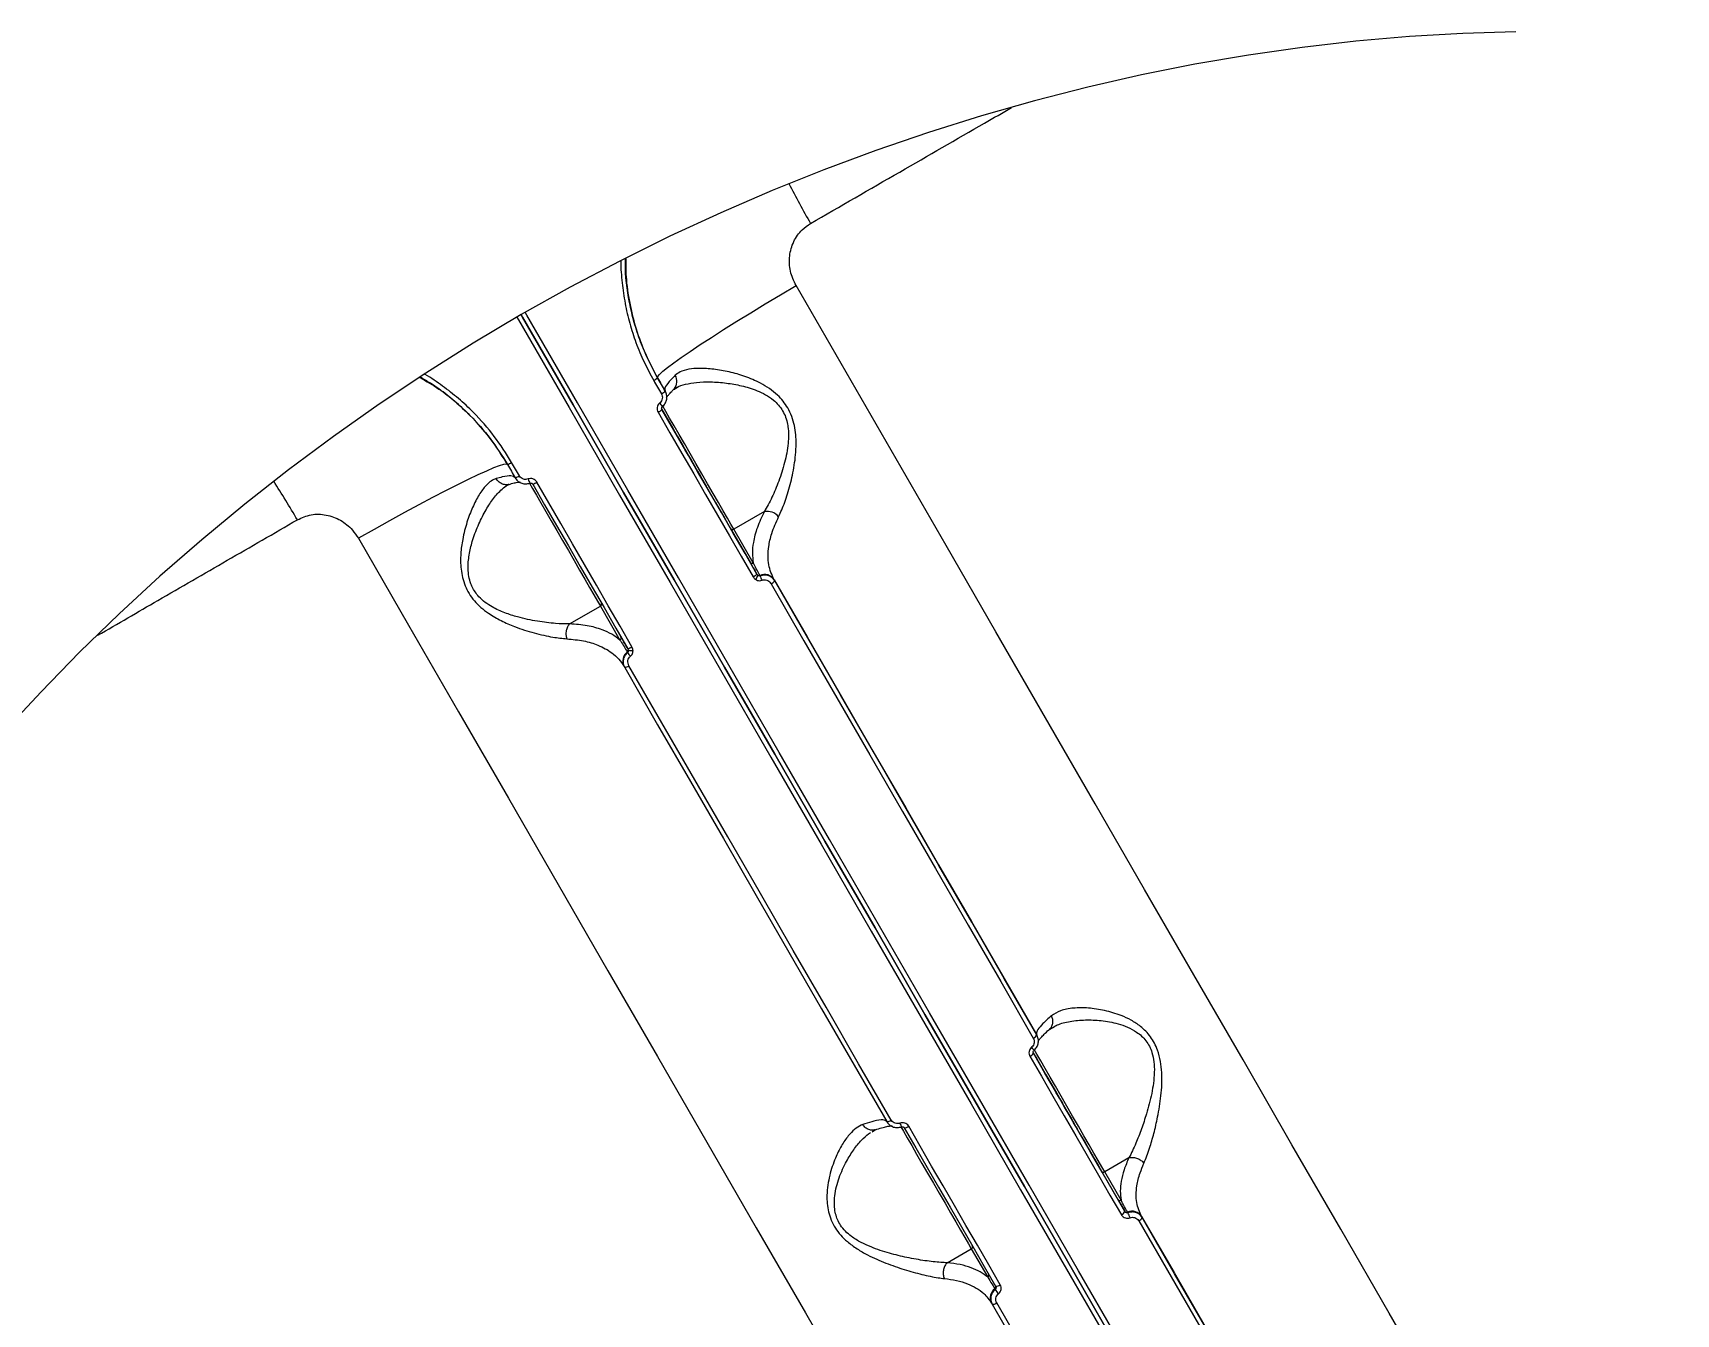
# Model space of a CAD drawing. Header units: millimetres. Extents: x -10881 to 8954, y -8695 to 5624.
# Drawn here: x 2103.6 to 2445, y -2293.9 to -2027.7 of the extents above; entities that cross this region are included whole.
import ezdxf

# ---------------------------------------------------------------- set-up
doc = ezdxf.new("R2010")
doc.units = ezdxf.units.MM
for name, color, linetype in [('DIKOM_ОБЪЕКТ', 7, 'Continuous'), ('DIKOM_РАЗМЕР_ЗОНА', 7, 'Continuous'), ('DIKOM_РАЗМЕР_ОБЪЕКТА', 7, 'Continuous')]:
    doc.layers.add(name, color=color, linetype=linetype)
doc.styles.add('style1', font='arial.ttf', dxfattribs={"width": 0.8})
doc.dimstyles.new('1-50', dxfattribs={"dimtxt": 300, "dimasz": 200, "dimexe": 100, "dimexo": 0, "dimgap": 100, "dimtad": 1, "dimtxsty": 'style1', "dimcen": 200, "dimclrd": 7, "dimclre": 7, "dimclrt": 7, "dimadec": 1, "dimazin": 2, "dimtfac": 1, "dimtmove": 0, "dimatfit": 2, "dimfxl": 0, "dimlwd": 25, "dimlwe": 18, "dimarcsym": 0})

# ---------------------------------------------------------------- blocks, each defined once
blk = doc.blocks.new('*D10')
at = {"layer": 'Defpoints', "color": 0, "transparency": 16777216}
for p in [(-7152.73, 2730.8), (7385.22, 911.28), (7385.22, -7693.77)]:
    blk.add_point(p, dxfattribs=at)
at = {"layer": 'DIKOM_РАЗМЕР_ОБЪЕКТА', "color": 7, "lineweight": 18, "transparency": 16777216}
for p, q in [((-7152.73, 2730.8), (-7152.73, -7793.77)), ((7385.22, 911.28), (7385.22, -7793.77))]:
    blk.add_line(p, q, dxfattribs=at)
at = {"layer": 'DIKOM_РАЗМЕР_ОБЪЕКТА', "color": 7, "lineweight": 25, "transparency": 16777216}
blk.add_line((-6952.73, -7693.77), (7185.22, -7693.77), dxfattribs=at)
at = {"layer": 'DIKOM_РАЗМЕР_ОБЪЕКТА', "color": 7, "transparency": 16777216}
for points in [[(-6952.73, -7660.43), (-6952.73, -7727.1), (-7152.73, -7693.77)], [(7185.22, -7660.43), (7185.22, -7727.1), (7385.22, -7693.77)]]:
    blk.add_solid(points, dxfattribs=at)
at = {"layer": 'DIKOM_РАЗМЕР_ОБЪЕКТА', "color": 7, "transparency": 16777216, "insert": (116.24, -7440.59), "char_height": 300, "attachment_point": 5, "style": 'style1'}
blk.add_mtext('14500', dxfattribs=at)
blk = doc.blocks.new('*D12')
at = {"layer": 'Defpoints', "color": 0, "transparency": 16777216}
for p in [(-9113.32, 3014.05), (8954.2, 2756.48), (8954.2, -8594.51)]:
    blk.add_point(p, dxfattribs=at)
at = {"layer": 'DIKOM_РАЗМЕР_ЗОНА', "color": 7, "lineweight": 18, "transparency": 16777216}
for p, q in [((-9113.32, 3014.05), (-9113.32, -8694.51)), ((8954.2, 2756.48), (8954.2, -8694.51))]:
    blk.add_line(p, q, dxfattribs=at)
at = {"layer": 'DIKOM_РАЗМЕР_ЗОНА', "color": 7, "lineweight": 25, "transparency": 16777216}
blk.add_line((-8913.32, -8594.51), (8754.2, -8594.51), dxfattribs=at)
at = {"layer": 'DIKOM_РАЗМЕР_ЗОНА', "color": 7, "transparency": 16777216}
for points in [[(-8913.32, -8561.18), (-8913.32, -8627.85), (-9113.32, -8594.51)], [(8754.2, -8561.18), (8754.2, -8627.85), (8954.2, -8594.51)]]:
    blk.add_solid(points, dxfattribs=at)
at = {"layer": 'DIKOM_РАЗМЕР_ЗОНА', "color": 7, "transparency": 16777216, "insert": (-79.56, -8341.34), "char_height": 300, "attachment_point": 5, "style": 'style1'}
blk.add_mtext('18000', dxfattribs=at)

msp = doc.modelspace()

# ---------------------------------------------------------------- linework, layer by layer
at = {"layer": 'DIKOM_ОБЪЕКТ', "color": 7, "linetype": 'Continuous', "lineweight": 15}
for p, q in [((2233.357, -2099.416), (2233.357, -2099.416)), ((2234.918, -2102.121), (2234.953, -2102.182)), ((2237.063, -2101.571), (2237.245, -2101.45)), ((2255.543, -2127.198), (2249.203, -2130.859)), ((2248.543, -2130.716), (2252.584, -2137.718)), ((2253.244, -2137.861), (2249.203, -2130.859)), ((2254.688, -2140.529), (2254.639, -2140.446)), ((2257.709, -2141.595), (2257.562, -2141.34)), ((2215.072, -2150.516), (2221.469, -2146.822)), ((2221.469, -2146.822), (2225.531, -2153.86)), ((2227.071, -2156.362), (2227.119, -2156.446)), ((2226.384, -2159.34), (2226.532, -2159.595)), ((2312.126, -2235.846), (2312.161, -2235.907)), ((2314.852, -2234.702), (2315.379, -2234.345)), ((2277.915, -2256.002), (2278.093, -2255.893)), ((2331.283, -2261.412), (2326.255, -2264.315)), ((2325.596, -2264.172), (2328.995, -2270.063)), ((2329.655, -2270.205), (2326.255, -2264.315)), ((2328.995, -2270.063), (2330.415, -2272.522)), ((2330.415, -2272.522), (2330.443, -2272.571)), ((2331.085, -2272.849), (2330.999, -2272.7)), ((2334.063, -2273.841), (2333.921, -2273.595)), ((2293.515, -2283.218), (2298.543, -2280.315)), ((2298.543, -2280.315), (2301.942, -2286.205)), ((2303.43, -2288.617), (2303.516, -2288.766)), ((2303.596, -2288.071), (2303.568, -2288.022)), ((2302.744, -2291.595), (2302.886, -2291.841))]:
    msp.add_line(p, q, dxfattribs=at)
at = {"layer": 'DIKOM_ОБЪЕКТ', "color": 7, "linetype": 'Continuous', "lineweight": 15, "flags": 128}
for points in [[(2411.696, -2027.547), (2400.656, -2027.878), (2389.572, -2028.527), (2378.454, -2029.492), (2367.315, -2030.773), (2356.165, -2032.368), (2345.015, -2034.276), (2333.875, -2036.495), (2322.758, -2039.022), (2311.674, -2041.856), (2300.634, -2044.993), (2289.65, -2048.431), (2278.731, -2052.165), (2267.889, -2056.192), (2257.134, -2060.509), (2246.477, -2065.11), (2235.929, -2069.992), (2225.501, -2075.15), (2215.201, -2080.577), (2205.042, -2086.27), (2195.032, -2092.222), (2185.182, -2098.428), (2175.501, -2104.88), (2166, -2111.574), (2156.686, -2118.502), (2147.571, -2125.658), (2138.662, -2133.034), (2129.968, -2140.623), (2121.499, -2148.417), (2113.262, -2156.409), (2105.266, -2164.592), (2097.519, -2172.956)], [(2233.357, -2099.416), (2233.407, -2099.139), (2233.774, -2098.682), (2234.452, -2098.049), (2235.436, -2097.246), (2236.717, -2096.281), (2238.284, -2095.162), (2240.121, -2093.899), (2242.212, -2092.504), (2244.539, -2090.99), (2247.079, -2089.371), (2249.811, -2087.66), (2252.708, -2085.875), (2255.744, -2084.03), (2258.893, -2082.144), (2262.124, -2080.232)], [(2395.383, -2311.036), (2385.359, -2293.676), (2375.286, -2276.229), (2365.166, -2258.701), (2355.002, -2241.099), (2344.799, -2223.427), (2334.559, -2205.691), (2324.286, -2187.897), (2313.982, -2170.051), (2303.651, -2152.158), (2293.296, -2134.224), (2282.922, -2116.254), (2272.53, -2098.255), (2262.124, -2080.232)], [(2331.048, -2302.613), (2320.812, -2284.884), (2310.535, -2267.084), (2300.219, -2249.218), (2289.869, -2231.292), (2279.487, -2213.31), (2269.076, -2195.278), (2258.64, -2177.203), (2248.181, -2159.088), (2237.703, -2140.94), (2227.209, -2122.764), (2216.702, -2104.566), (2206.186, -2086.351), (2205.865, -2085.796)], [(2204.129, -2086.798), (2204.45, -2087.353), (2214.966, -2105.568), (2225.473, -2123.766), (2235.967, -2141.942), (2246.445, -2160.09), (2256.904, -2178.205), (2267.34, -2196.281), (2277.751, -2214.312), (2288.133, -2232.294), (2298.483, -2250.221), (2308.798, -2268.087), (2319.076, -2285.887), (2329.312, -2303.615)], [(2330.059, -2302.905), (2319.831, -2285.191), (2309.563, -2267.405), (2299.256, -2249.554), (2288.914, -2231.642), (2278.541, -2213.675), (2268.138, -2195.659), (2257.711, -2177.598), (2247.261, -2159.498), (2236.791, -2141.365), (2226.306, -2123.204), (2215.808, -2105.021), (2205.3, -2086.821), (2204.997, -2086.296)], [(2204.997, -2086.296), (2205.3, -2086.821), (2215.808, -2105.021), (2226.306, -2123.204), (2236.791, -2141.365), (2247.261, -2159.498), (2257.711, -2177.598), (2268.138, -2195.659), (2278.541, -2213.675), (2288.914, -2231.642), (2299.256, -2249.554), (2309.563, -2267.405), (2319.831, -2285.191), (2330.059, -2302.905)], [(2233.357, -2099.416), (2233.552, -2099.754), (2233.747, -2100.093), (2233.942, -2100.431), (2234.137, -2100.769), (2234.333, -2101.107), (2234.528, -2101.445), (2234.723, -2101.783), (2234.918, -2102.121)], [(2234.953, -2102.182), (2234.754, -2101.836), (2234.554, -2101.49), (2234.355, -2101.145), (2234.155, -2100.799), (2233.955, -2100.453), (2233.756, -2100.108), (2233.556, -2099.762), (2233.357, -2099.416)], [(2232.554, -2099.945), (2232.753, -2100.291), (2232.953, -2100.637), (2233.153, -2100.983), (2233.353, -2101.329), (2233.552, -2101.675), (2233.752, -2102.021), (2233.952, -2102.367), (2234.152, -2102.712)], [(2233.466, -2106.536), (2235.937, -2110.816), (2238.407, -2115.095), (2240.877, -2119.373), (2243.346, -2123.649), (2245.814, -2127.925), (2248.282, -2132.198), (2250.748, -2136.47), (2253.214, -2140.741)], [(2234.256, -2105.971), (2234.843, -2106.987), (2235.613, -2108.32), (2236.507, -2109.868), (2237.505, -2111.597), (2238.586, -2113.469), (2239.726, -2115.444), (2240.901, -2117.478), (2242.084, -2119.527), (2243.249, -2121.545), (2244.371, -2123.49), (2245.427, -2125.317), (2246.391, -2126.988), (2247.244, -2128.465), (2247.966, -2129.717), (2248.543, -2130.716)], [(2254.003, -2140.177), (2251.54, -2135.91), (2249.075, -2131.641), (2246.61, -2127.371), (2244.143, -2123.099), (2241.676, -2118.826), (2239.209, -2114.552), (2236.74, -2110.277), (2234.271, -2106)], [(2249.203, -2130.859), (2248.608, -2129.829), (2247.863, -2128.538), (2246.984, -2127.014), (2245.989, -2125.291), (2244.901, -2123.407), (2243.743, -2121.401), (2242.541, -2119.32), (2241.322, -2117.207), (2240.111, -2115.109), (2238.935, -2113.073), (2237.82, -2111.142), (2236.79, -2109.359), (2235.868, -2107.762), (2235.075, -2106.388), (2234.426, -2105.265), (2234.378, -2105.181)], [(2243.456, -2121.905), (2243.537, -2122.047), (2243.436, -2121.872), (2243.161, -2121.396), (2242.735, -2120.657), (2242.191, -2119.715), (2241.574, -2118.646), (2240.933, -2117.537), (2240.322, -2116.478), (2239.788, -2115.554), (2239.376, -2114.84), (2239.119, -2114.395), (2239.038, -2114.253), (2239.138, -2114.428), (2239.413, -2114.903), (2239.84, -2115.642), (2240.384, -2116.584), (2241.001, -2117.653), (2241.641, -2118.762), (2242.253, -2119.822), (2242.786, -2120.746), (2243.198, -2121.46), (2243.456, -2121.905)], [(2202.18, -2117.416), (2201.915, -2117.321), (2201.336, -2117.41), (2200.449, -2117.68), (2199.263, -2118.131), (2197.786, -2118.758), (2196.034, -2119.554), (2194.023, -2120.514), (2191.769, -2121.628), (2189.295, -2122.885), (2186.623, -2124.275), (2183.776, -2125.785), (2180.781, -2127.401), (2177.666, -2129.109), (2174.458, -2130.892), (2171.187, -2132.735)], [(2202.18, -2117.416), (2202.379, -2117.762), (2202.579, -2118.108), (2202.778, -2118.453), (2202.978, -2118.799), (2203.178, -2119.145), (2203.377, -2119.491), (2203.577, -2119.836), (2203.776, -2120.182)], [(2204.637, -2119.753), (2204.437, -2119.407), (2204.237, -2119.061), (2204.037, -2118.715), (2203.838, -2118.369), (2203.638, -2118.023), (2203.438, -2117.677), (2203.238, -2117.331), (2203.039, -2116.985)], [(2206.741, -2121.313), (2207.376, -2122.412), (2208.168, -2123.785), (2209.088, -2125.377), (2210.114, -2127.154), (2211.224, -2129.077), (2212.395, -2131.105), (2213.601, -2133.194), (2214.816, -2135.297), (2216.013, -2137.371), (2217.167, -2139.369), (2218.252, -2141.249), (2219.245, -2142.969), (2220.124, -2144.493), (2220.871, -2145.786), (2221.469, -2146.822)], [(2207.424, -2121.5), (2209.893, -2125.777), (2212.362, -2130.052), (2214.83, -2134.327), (2217.297, -2138.599), (2219.763, -2142.871), (2222.228, -2147.141), (2224.693, -2151.41), (2227.156, -2155.677)], [(2228.039, -2155.275), (2225.574, -2151.005), (2223.107, -2146.733), (2220.64, -2142.459), (2218.171, -2138.184), (2215.702, -2133.908), (2213.233, -2129.63), (2210.762, -2125.351), (2208.291, -2121.071)], [(2171.187, -2132.735), (2181.593, -2150.758), (2191.985, -2168.757), (2202.36, -2186.726), (2212.714, -2204.66), (2223.045, -2222.554), (2233.349, -2240.4), (2243.622, -2258.194), (2253.862, -2275.929), (2264.066, -2293.601), (2274.229, -2311.204)], [(2256.926, -2142.158), (2263.774, -2154.019), (2270.613, -2165.865), (2277.444, -2177.695), (2284.263, -2189.507), (2291.072, -2201.3), (2297.869, -2213.072), (2304.653, -2224.822), (2311.423, -2236.548)], [(2257.562, -2141.34), (2264.418, -2153.215), (2271.266, -2165.076), (2278.104, -2176.921), (2284.933, -2188.747), (2291.75, -2200.555), (2298.555, -2212.341), (2305.348, -2224.106), (2312.126, -2235.846)], [(2312.161, -2235.907), (2305.396, -2224.19), (2298.618, -2212.45), (2291.827, -2200.688), (2285.024, -2188.905), (2278.209, -2177.102), (2271.385, -2165.282), (2264.551, -2153.446), (2257.709, -2141.595)], [(2226.532, -2159.595), (2233.374, -2171.446), (2240.208, -2183.282), (2247.032, -2195.102), (2253.847, -2206.905), (2260.65, -2218.688), (2267.441, -2230.45), (2274.219, -2242.19), (2280.984, -2253.907)], [(2281.908, -2253.589), (2275.138, -2241.863), (2268.354, -2230.113), (2261.557, -2218.341), (2254.748, -2206.548), (2247.928, -2194.735), (2241.098, -2182.906), (2234.259, -2171.059), (2227.411, -2159.199)], [(2311.43, -2239.637), (2312.131, -2240.85), (2312.984, -2242.327), (2313.966, -2244.029), (2315.055, -2245.914), (2316.224, -2247.939), (2317.444, -2250.052), (2318.687, -2252.205), (2319.922, -2254.343), (2321.119, -2256.416), (2322.249, -2258.374), (2323.285, -2260.17), (2324.203, -2261.759), (2324.979, -2263.104), (2325.596, -2264.172)], [(2330.443, -2272.571), (2328.077, -2268.473), (2325.709, -2264.372), (2323.339, -2260.267), (2320.967, -2256.158), (2318.593, -2252.046), (2316.217, -2247.931), (2313.839, -2243.812), (2311.459, -2239.69)], [(2326.255, -2264.315), (2325.657, -2263.279), (2324.911, -2261.985), (2324.031, -2260.462), (2323.038, -2258.741), (2321.953, -2256.862), (2320.799, -2254.863), (2319.602, -2252.79), (2318.388, -2250.686), (2317.182, -2248.597), (2316.011, -2246.569), (2314.9, -2244.646), (2313.874, -2242.869), (2312.955, -2241.277), (2312.162, -2239.904), (2311.595, -2238.922)], [(2310.717, -2240.337), (2313.099, -2244.462), (2315.479, -2248.584), (2317.857, -2252.703), (2320.233, -2256.818), (2322.607, -2260.93), (2324.979, -2265.039), (2327.349, -2269.143), (2329.717, -2273.245)], [(2320.529, -2255.398), (2320.611, -2255.539), (2320.51, -2255.365), (2320.235, -2254.889), (2319.808, -2254.15), (2319.264, -2253.208), (2318.647, -2252.139), (2318.007, -2251.03), (2317.395, -2249.97), (2316.862, -2249.046), (2316.45, -2248.332), (2316.193, -2247.887), (2316.111, -2247.746), (2316.212, -2247.92), (2316.487, -2248.396), (2316.914, -2249.135), (2317.458, -2250.077), (2318.075, -2251.146), (2318.715, -2252.255), (2319.327, -2253.314), (2319.86, -2254.238), (2320.272, -2254.952), (2320.529, -2255.398)], [(2283.927, -2254.999), (2284.449, -2255.904), (2285.242, -2257.277), (2286.161, -2258.869), (2287.187, -2260.646), (2288.298, -2262.569), (2289.469, -2264.597), (2290.675, -2266.686), (2291.889, -2268.79), (2293.087, -2270.863), (2294.24, -2272.862), (2295.325, -2274.741), (2296.318, -2276.462), (2297.198, -2277.985), (2297.945, -2279.279), (2298.543, -2280.315)], [(2284.612, -2255.19), (2286.992, -2259.312), (2289.37, -2263.431), (2291.746, -2267.546), (2294.12, -2271.658), (2296.492, -2275.767), (2298.862, -2279.872), (2301.23, -2283.973), (2303.596, -2288.071)], [(2304.543, -2287.779), (2302.175, -2283.678), (2299.805, -2279.573), (2297.432, -2275.465), (2295.058, -2271.353), (2292.682, -2267.237), (2290.304, -2263.119), (2287.924, -2258.997), (2285.542, -2254.871)], [(2333.921, -2273.595), (2340.662, -2285.27), (2347.385, -2296.914), (2354.088, -2308.523), (2360.771, -2320.098), (2367.432, -2331.635), (2374.072, -2343.135), (2380.688, -2354.595), (2387.281, -2366.013)], [(2387.317, -2366.075), (2380.737, -2354.679), (2374.133, -2343.242), (2367.507, -2331.765), (2360.859, -2320.25), (2354.189, -2308.699), (2347.5, -2297.113), (2340.791, -2285.493), (2334.063, -2273.841)], [(2333.343, -2274.514), (2340.077, -2286.175), (2346.791, -2297.805), (2353.486, -2309.401), (2360.161, -2320.961), (2366.815, -2332.486), (2373.447, -2343.972), (2380.056, -2355.418), (2386.641, -2366.824)], [(2302.886, -2291.841), (2309.614, -2303.493), (2316.323, -2315.113), (2323.012, -2326.699), (2329.682, -2338.25), (2336.33, -2349.765), (2342.957, -2361.242), (2349.56, -2372.679), (2356.14, -2384.075)], [(2357.126, -2383.864), (2350.541, -2372.459), (2343.932, -2361.012), (2337.3, -2349.526), (2330.646, -2338.002), (2323.971, -2326.441), (2317.276, -2314.845), (2310.561, -2303.216), (2303.828, -2291.554)]]:
    msp.add_lwpolyline(points, dxfattribs=at)
at = {"layer": 'DIKOM_ОБЪЕКТ', "color": 7, "linetype": 'Continuous', "lineweight": 15}
for centre, radius, start, end in [((2470.675, -1950.645), 236.359, 207.30323, 209.58373), ((2230.632, -2096.151), 4.253, 296.86448, 309.8413), ((2235.038, -2100.145), 2.35, 318.42993, 32.85151), ((2232.323, -2099.08), 4.067, 296.7219, 310.29803), ((2231.702, -2103.012), 3.941, 296.58342, 310.68417), ((2227.922, -2109.846), 7.869, 34.75974, 41.57015), ((2200.715, -2113.426), 4.25, 290.15563, 303.13759), ((2202.406, -2116.355), 4.064, 289.69873, 303.28027), ((1954.851, -2248.456), 236.167, 30.41668, 32.69576), ((2213.917, -2117.929), 7.856, 198.42968, 205.25133), ((2206.122, -2117.783), 3.939, 289.31249, 303.41882), ((2256.144, -2130.202), 3.064, 39.51124, 101.31051), ((2248.944, -2130.456), 0.478, 212.93423, 302.65845), ((2252.986, -2137.458), 0.478, 212.93423, 302.65845), ((2252.112, -2138.365), 2.619, 294.88528, 316.22984), ((2250.602, -2139.055), 3.863, 324.45327, 339.25191), ((2254.451, -2139.982), 0.5, 241.80814, 292.15392), ((2255.58, -2142.594), 2.345, 32.33326, 113.63277), ((2245.004, -2145.094), 10.706, 19.89396, 25.23584), ((2255.865, -2139.858), 2.533, 294.77004, 316.71335), ((2221.249, -2146.397), 0.478, 297.3406, 27.07112), ((2225.311, -2153.436), 0.478, 297.34067, 27.07001), ((2228.462, -2158.25), 2.345, 126.36685, 207.67114), ((2226.764, -2155.967), 0.5, 307.84576, 358.19333), ((2235.892, -2150.36), 10.677, 214.75214, 220.10858), ((2226.534, -2153.134), 2.618, 283.76526, 305.118), ((2227.885, -2152.174), 3.859, 260.73726, 275.54867), ((2225.95, -2157.131), 2.532, 283.28159, 305.23334), ((2310.913, -2235.216), 1.427, 290.97139, 331.0282), ((2310.21, -2239.007), 1.423, 290.85542, 331.29125), ((2287.471, -2258.277), 30.827, 38.54375, 40.04674), ((2281.01, -2252.481), 1.426, 268.96322, 309.03402), ((2312.13, -2243.922), 30.217, 199.94695, 201.48028), ((2284.644, -2253.768), 1.423, 268.70015, 309.15001), ((2325.997, -2263.912), 0.478, 212.93524, 302.6565), ((2329.397, -2269.803), 0.478, 212.93428, 302.6585), ((2329.285, -2272.051), 1.269, 289.89259, 335.81958), ((2330.811, -2272.271), 0.469, 212.3333, 293.63282), ((2331.939, -2274.849), 2.345, 32.3333, 113.63282), ((2323.572, -2276.712), 8.447, 19.58694, 27.21076), ((2332.918, -2273.338), 1.25, 289.87299, 336.26278), ((2298.323, -2279.89), 0.478, 297.3406, 27.07112), ((2301.723, -2285.78), 0.478, 297.34067, 27.07001), ((2304.821, -2290.506), 2.345, 126.36685, 207.67114), ((2303.152, -2288.239), 0.469, 306.36685, 27.67114), ((2310.605, -2284.202), 8.431, 212.77759, 220.41655), ((2303.725, -2286.809), 1.269, 264.17099, 310.11321), ((2303.023, -2290.598), 1.25, 263.72768, 310.13286)]:
    msp.add_arc(centre, radius, start, end, dxfattribs=at)
for points, knots in [([(2265.13, -2067.334), (2271.317, -2063.766), (2283.463, -2056.764), (2297.385, -2048.741), (2305.031, -2044.337), (2306.901, -2043.26)], [0, 0, 0, 0, 0.43962061, 0.86289142, 1, 1, 1, 1]), ([(2262.124, -2080.232), (2261.672, -2079.256), (2260.773, -2077.315), (2260.647, -2074.078), (2261.493, -2071.059), (2263.101, -2068.717), (2264.533, -2067.741), (2265.13, -2067.334)], [0, 0, 0, 0, 0.2180193, 0.4332374, 0.6437892, 0.8514366, 1, 1, 1, 1]), ([(2225.735, -2075.167), (2225.734, -2075.215), (2225.695, -2076.713), (2225.956, -2079.661), (2226.544, -2083.928), (2227.521, -2088.087), (2228.832, -2092.146), (2230.476, -2096.13), (2231.861, -2098.673), (2232.554, -2099.945)], [0, 0, 0, 0, 0.0055534, 0.172942, 0.3403311, 0.5028853, 0.6654398, 0.8327197, 1, 1, 1, 1]), ([(2233.357, -2099.416), (2232.088, -2096.966), (2230.169, -2093.259), (2228.455, -2087.92), (2227.192, -2082.475), (2226.605, -2078.01), (2226.68, -2074.974), (2226.687, -2074.693)], [0, 0, 0, 0, 0.3193233, 0.4831469, 0.6481747, 0.9674975, 1, 1, 1, 1]), ([(2226.731, -2074.671), (2226.737, -2075.906), (2226.752, -2078.992), (2227.469, -2083.891), (2228.82, -2089.283), (2230.738, -2094.514), (2232.485, -2097.784), (2233.357, -2099.416)], [0, 0, 0, 0, 0.14287547, 0.35703963, 0.57113729, 0.78590213, 1, 1, 1, 1]), ([(2183.937, -2099.341), (2185.297, -2100.099), (2187.891, -2101.544), (2191.308, -2104.299), (2194.947, -2107.652), (2198.741, -2111.946), (2201.027, -2115.583), (2202.18, -2117.416)], [0, 0, 0, 0, 0.1791848, 0.3418629, 0.5045416, 0.750194, 1, 1, 1, 1]), ([(2202.18, -2117.416), (2201.217, -2115.865), (2199.28, -2112.745), (2195.167, -2107.797), (2190.731, -2103.726), (2186.701, -2100.79), (2184.767, -2099.678), (2184.053, -2099.268)], [0, 0, 0, 0, 0.21093936, 0.42446039, 0.74200387, 0.90486356, 1, 1, 1, 1]), ([(2203.039, -2116.985), (2201.883, -2115.143), (2199.552, -2111.429), (2195.702, -2107.081), (2192.037, -2103.659), (2188.681, -2101.067), (2186.315, -2099.408), (2185.013, -2098.703), (2184.978, -2098.684)], [0, 0, 0, 0, 0.2509286, 0.5061063, 0.6676613, 0.8292159, 0.9954371, 1, 1, 1, 1]), ([(2237.012, -2098.87), (2236.432, -2099.466), (2235.256, -2100.674), (2234.775, -2101.649), (2234.884, -2102.007), (2234.918, -2102.121)], [0, 0, 0, 0, 0.3984801, 0.8085148, 1, 1, 1, 1]), ([(2258.507, -2128.253), (2258.942, -2127.286), (2259.826, -2125.321), (2260.949, -2121.651), (2261.836, -2117.575), (2262.26, -2113.418), (2262.004, -2109.939), (2261.3, -2107.415), (2260.255, -2105.171), (2258.619, -2103.171), (2256.599, -2101.579), (2254.312, -2100.227), (2251.468, -2099.04), (2248.177, -2098.11), (2244.969, -2097.552), (2242.132, -2097.38), (2239.772, -2097.579), (2238.063, -2098.056), (2237.328, -2098.626), (2237.012, -2098.87)], [0, 0, 0, 0, 0.0747582, 0.1519095, 0.2273908, 0.3051764, 0.3688496, 0.4010394, 0.4343296, 0.4904571, 0.5278011, 0.5660845, 0.6301027, 0.6957657, 0.7637287, 0.8332237, 0.8928272, 0.9540615, 1, 1, 1, 1]), ([(2234.152, -2102.712), (2234.222, -2102.867), (2234.362, -2103.177), (2234.362, -2103.697), (2234.202, -2104.184), (2233.976, -2104.48), (2233.829, -2104.608), (2233.809, -2104.624)], [0, 0, 0, 0, 0.2404748, 0.4810174, 0.7218885, 0.9628789, 1, 1, 1, 1]), ([(2234.381, -2105.357), (2234.414, -2105.329), (2234.659, -2105.118), (2235.036, -2104.627), (2235.302, -2103.817), (2235.302, -2102.953), (2235.07, -2102.439), (2234.953, -2102.182)], [0, 0, 0, 0, 0.03710357, 0.27796641, 0.51875903, 0.75934382, 1, 1, 1, 1]), ([(2235.186, -2103.548), (2235.185, -2103.549), (2235.184, -2103.551), (2235.332, -2103.308), (2235.687, -2102.869), (2236.175, -2102.33), (2236.636, -2101.894), (2236.813, -2101.726)], [0, 0, 0, 0, 0.1147147, 0.3227788, 0.5628591, 0.8315444, 1, 1, 1, 1]), ([(2236.883, -2101.766), (2236.904, -2101.738), (2236.964, -2101.657), (2237.148, -2101.555), (2237.271, -2101.488)], [0, 0, 0, 0, 0.3348623, 1, 1, 1, 1]), ([(2237.245, -2101.45), (2237.272, -2101.431), (2237.768, -2101.096), (2239.154, -2100.7), (2241.503, -2100.292), (2244.377, -2100.203), (2247.534, -2100.426), (2250.798, -2100.99), (2253.557, -2101.811), (2255.801, -2102.864), (2257.709, -2104.13), (2259.505, -2106.15), (2260.233, -2108.235), (2260.609, -2110.513), (2260.57, -2113.283), (2259.797, -2117.105), (2258.577, -2120.872), (2257.132, -2124.357), (2256.077, -2126.243), (2255.543, -2127.198)], [0, 0, 0, 0, 0.0036953, 0.0675178, 0.1330203, 0.2059725, 0.2804178, 0.3479296, 0.4168153, 0.4545134, 0.493111, 0.5476431, 0.6015088, 0.6112406, 0.6755384, 0.7549332, 0.8369725, 0.9174656, 1, 1, 1, 1]), ([(2233.809, -2104.624), (2233.789, -2104.642), (2233.641, -2104.769), (2233.415, -2105.065), (2233.255, -2105.552), (2233.255, -2106.072), (2233.396, -2106.381), (2233.466, -2106.536)], [0, 0, 0, 0, 0.0372896, 0.2782363, 0.5190458, 0.7595575, 1, 1, 1, 1]), ([(2234.27, -2105.994), (2234.266, -2105.987), (2234.226, -2105.929), (2234.196, -2105.792), (2234.214, -2105.603), (2234.286, -2105.448), (2234.364, -2105.388), (2234.393, -2105.366)], [0, 0, 0, 0, 0.0342484, 0.3052596, 0.5781013, 0.8480564, 1, 1, 1, 1]), ([(2203.742, -2120.121), (2203.526, -2119.967), (2203.09, -2119.653), (2201.554, -2119.851), (2200.259, -2120.206), (2199.837, -2120.321)], [0, 0, 0, 0, 0.3958736, 0.80322, 1, 1, 1, 1]), ([(2203.776, -2120.182), (2203.799, -2120.219), (2203.965, -2120.496), (2204.385, -2120.948), (2205.139, -2121.345), (2205.992, -2121.489), (2206.539, -2121.346), (2206.812, -2121.274)], [0, 0, 0, 0, 0.0372364, 0.2781056, 0.5188615, 0.7593902, 1, 1, 1, 1]), ([(2206.464, -2120.412), (2206.299, -2120.455), (2205.97, -2120.541), (2205.457, -2120.454), (2205.003, -2120.215), (2204.75, -2119.942), (2204.65, -2119.776), (2204.637, -2119.753)], [0, 0, 0, 0, 0.2407363, 0.4813566, 0.7220917, 0.9627992, 1, 1, 1, 1]), ([(2199.837, -2120.321), (2199.481, -2120.47), (2198.759, -2120.772), (2197.556, -2121.861), (2196.24, -2123.631), (2194.891, -2126.241), (2193.707, -2129.369), (2192.858, -2132.642), (2192.406, -2135.941), (2192.414, -2139.201), (2193.065, -2142.055), (2194.159, -2144.238), (2195.274, -2145.766), (2196.65, -2147.137), (2198.512, -2148.558), (2200.876, -2149.906), (2204.094, -2151.298), (2207.769, -2152.466), (2211.477, -2153.302), (2213.56, -2153.513), (2214.501, -2153.609)], [0, 0, 0, 0, 0.0446305, 0.0901844, 0.1578887, 0.2276906, 0.2976102, 0.3691165, 0.424259, 0.4808154, 0.5408157, 0.5708599, 0.6019605, 0.6340833, 0.6670382, 0.7192629, 0.7727753, 0.8517178, 0.932987, 1, 1, 1, 1]), ([(2215.065, -2150.521), (2215.064, -2150.521), (2214.157, -2150.537), (2212.034, -2150.466), (2208.392, -2150.031), (2204.791, -2149.276), (2201.605, -2148.262), (2199.333, -2147.243), (2197.528, -2146.081), (2196.021, -2144.756), (2195.058, -2143.356), (2194.238, -2141.4), (2193.877, -2139.111), (2194.148, -2136.153), (2194.882, -2133.125), (2196.025, -2130.054), (2197.476, -2127.132), (2199.071, -2124.615), (2200.55, -2122.919), (2201.598, -2121.99), (2202.075, -2121.762), (2202.175, -2121.714)], [0, 0, 0, 0, 0.0000514, 0.0712281, 0.15495, 0.2408189, 0.2946162, 0.349489, 0.3810659, 0.413515, 0.4591995, 0.4720359, 0.5306037, 0.5867727, 0.6448448, 0.7188111, 0.7942716, 0.8665186, 0.9405235, 0.9875614, 1, 1, 1, 1]), ([(2202.426, -2121.525), (2202.39, -2121.541), (2202.12, -2121.657), (2201.54, -2121.61), (2200.792, -2121.36), (2200.244, -2120.91), (2199.959, -2120.531), (2199.86, -2120.36), (2199.837, -2120.321)], [0, 0, 0, 0, 0.0394856, 0.2984276, 0.55737, 0.8163132, 0.9578982, 1, 1, 1, 1]), ([(2202.167, -2121.699), (2202.284, -2121.629), (2202.435, -2121.538), (2202.502, -2121.527), (2202.517, -2121.525)], [0, 0, 0, 0, 0.7687785, 1, 1, 1, 1]), ([(2202.439, -2121.56), (2202.639, -2121.498), (2203.27, -2121.305), (2204.003, -2121.147), (2204.598, -2121.051), (2204.88, -2121.049), (2204.861, -2121.047), (2204.855, -2121.046)], [0, 0, 0, 0, 0.13928102, 0.43923567, 0.68815797, 0.90672486, 1, 1, 1, 1]), ([(2208.291, -2121.071), (2208.278, -2121.048), (2208.178, -2120.882), (2207.925, -2120.61), (2207.471, -2120.371), (2206.958, -2120.284), (2206.629, -2120.369), (2206.464, -2120.412)], [0, 0, 0, 0, 0.0372318, 0.2778758, 0.5185808, 0.7592337, 1, 1, 1, 1]), ([(2206.814, -2121.282), (2206.822, -2121.278), (2206.887, -2121.249), (2207.027, -2121.241), (2207.209, -2121.288), (2207.35, -2121.383), (2207.399, -2121.472), (2207.417, -2121.505)], [0, 0, 0, 0, 0.0412659, 0.3033722, 0.5688808, 0.8361167, 1, 1, 1, 1]), ([(2117.061, -2152.864), (2121.214, -2150.46), (2130.101, -2145.318), (2143.933, -2137.318), (2153.651, -2131.7), (2158.514, -2128.888)], [0, 0, 0, 0, 0.3047414, 0.6520215, 1, 1, 1, 1]), ([(2158.514, -2128.888), (2159.452, -2128.471), (2161.343, -2127.629), (2164.555, -2127.733), (2167.548, -2128.856), (2169.815, -2130.661), (2170.795, -2132.142), (2171.187, -2132.735)], [0, 0, 0, 0, 0.20990717, 0.42289475, 0.63826449, 0.85535394, 1, 1, 1, 1]), ([(2255.543, -2127.198), (2255.013, -2128.304), (2253.946, -2130.533), (2253.223, -2133.384), (2252.976, -2135.845), (2253.154, -2137.187), (2253.244, -2137.861)], [0, 0, 0, 0, 0.2794484, 0.5634184, 0.7807131, 1, 1, 1, 1]), ([(2257.562, -2141.34), (2257.117, -2140.337), (2256.215, -2138.302), (2256.283, -2134.944), (2257.024, -2131.575), (2257.987, -2129.419), (2258.507, -2128.253)], [0, 0, 0, 0, 0.2848617, 0.5777505, 0.7715673, 1, 1, 1, 1]), ([(2252.584, -2137.718), (2252.647, -2137.827), (2253.116, -2138.64), (2253.592, -2139.464), (2254.003, -2140.177)], [0, 0, 0, 0, 0.1343653, 1, 1, 1, 1]), ([(2253.214, -2140.741), (2253.254, -2140.805), (2253.391, -2141.025), (2253.598, -2141.186), (2253.745, -2141.3)], [0, 0, 0, 0, 0.2879215, 1, 1, 1, 1]), ([(2254.639, -2140.446), (2254.221, -2139.699), (2253.741, -2138.842), (2253.301, -2137.973), (2253.244, -2137.861)], [0, 0, 0, 0, 0.8707687, 1, 1, 1, 1]), ([(2254.215, -2140.423), (2254.157, -2140.371), (2254.076, -2140.296), (2254.02, -2140.204), (2254.003, -2140.177)], [0, 0, 0, 0, 0.70537909, 1, 1, 1, 1]), ([(2254.688, -2140.529), (2254.644, -2140.541), (2254.589, -2140.554), (2254.475, -2140.549), (2254.351, -2140.517), (2254.259, -2140.454), (2254.215, -2140.423)], [0, 0, 0, 0, 0.261838, 0.3210036, 0.6715723, 1, 1, 1, 1]), ([(2257.709, -2141.595), (2257.664, -2141.522), (2257.473, -2141.215), (2257.012, -2140.77), (2256.277, -2140.422), (2255.467, -2140.312), (2254.948, -2140.457), (2254.688, -2140.529)], [0, 0, 0, 0, 0.0748908, 0.3151648, 0.5451327, 0.7714954, 1, 1, 1, 1]), ([(2253.745, -2141.3), (2253.866, -2141.365), (2254.129, -2141.507), (2254.599, -2141.577), (2254.914, -2141.493), (2255.071, -2141.451)], [0, 0, 0, 0, 0.2986226, 0.6490483, 1, 1, 1, 1]), ([(2255.071, -2141.451), (2255.228, -2141.408), (2255.544, -2141.323), (2256.039, -2141.404), (2256.491, -2141.632), (2256.777, -2141.917), (2256.897, -2142.112), (2256.926, -2142.158)], [0, 0, 0, 0, 0.2249539, 0.4495811, 0.6803277, 0.9238133, 1, 1, 1, 1]), ([(2215.065, -2150.521), (2214.909, -2150.717), (2214.596, -2151.109), (2214.342, -2151.912), (2214.291, -2152.731), (2214.394, -2153.299), (2214.486, -2153.566), (2214.501, -2153.609)], [0, 0, 0, 0, 0.2462369, 0.49247379, 0.73871114, 0.95803043, 1, 1, 1, 1]), ([(2215.072, -2150.516), (2215.07, -2150.517), (2215.068, -2150.518), (2215.066, -2150.52), (2215.065, -2150.521)], [0, 0, 0, 0, 0.5730682, 1, 1, 1, 1]), ([(2225.531, -2153.86), (2224.997, -2153.449), (2223.925, -2152.623), (2221.678, -2151.608), (2218.822, -2150.799), (2216.328, -2150.611), (2215.072, -2150.516)], [0, 0, 0, 0, 0.2160685, 0.4341084, 0.7147644, 1, 1, 1, 1]), ([(2214.501, -2153.609), (2215.683, -2153.726), (2218.067, -2153.961), (2221.23, -2154.926), (2223.623, -2156.242), (2225.349, -2157.778), (2226.038, -2158.817), (2226.384, -2159.34)], [0, 0, 0, 0, 0.2106475, 0.4247497, 0.6762129, 0.837399, 1, 1, 1, 1]), ([(2225.531, -2153.86), (2225.992, -2154.583), (2226.521, -2155.413), (2227.008, -2156.253), (2227.071, -2156.362)], [0, 0, 0, 0, 0.870208, 1, 1, 1, 1]), ([(2227.156, -2155.677), (2227.111, -2155.598), (2226.642, -2154.786), (2226.167, -2153.962), (2225.737, -2153.218)], [0, 0, 0, 0, 0.0974053, 1, 1, 1, 1]), ([(2227.119, -2156.446), (2226.915, -2156.648), (2226.501, -2157.058), (2226.198, -2157.896), (2226.171, -2158.791), (2226.412, -2159.328), (2226.532, -2159.595)], [0, 0, 0, 0, 0.2425111, 0.4917014, 0.7472718, 1, 1, 1, 1]), ([(2227.264, -2155.983), (2227.268, -2156.037), (2227.277, -2156.148), (2227.235, -2156.301), (2227.171, -2156.4), (2227.13, -2156.437), (2227.119, -2156.446)], [0, 0, 0, 0, 0.3282787, 0.678712, 0.9203877, 1, 1, 1, 1]), ([(2227.156, -2155.677), (2227.191, -2155.747), (2227.24, -2155.844), (2227.259, -2155.953), (2227.264, -2155.983)], [0, 0, 0, 0, 0.7208514, 1, 1, 1, 1]), ([(2227.411, -2159.199), (2227.334, -2159.03), (2227.18, -2158.692), (2227.182, -2158.133), (2227.355, -2157.613), (2227.604, -2157.361), (2227.726, -2157.238)], [0, 0, 0, 0, 0.2566213, 0.5136595, 0.7612227, 1, 1, 1, 1]), ([(2227.726, -2157.238), (2227.841, -2157.123), (2228.071, -2156.893), (2228.245, -2156.451), (2228.254, -2156.152), (2228.258, -2156.015)], [0, 0, 0, 0, 0.3509587, 0.7013913, 1, 1, 1, 1]), ([(2228.258, -2156.015), (2228.252, -2155.941), (2228.23, -2155.682), (2228.119, -2155.444), (2228.039, -2155.275)], [0, 0, 0, 0, 0.28792131, 1, 1, 1, 1]), ([(2315.184, -2231.901), (2314.545, -2232.477), (2313.29, -2233.608), (2312.29, -2234.839), (2312.004, -2235.528), (2312.1, -2235.779), (2312.126, -2235.846)], [0, 0, 0, 0, 0.3028924, 0.5944611, 0.8920287, 1, 1, 1, 1]), ([(2314.822, -2234.645), (2314.88, -2234.603), (2315.138, -2234.417), (2315.4, -2233.879), (2315.542, -2233.113), (2315.429, -2232.468), (2315.273, -2232.074), (2315.205, -2231.942), (2315.184, -2231.901)], [0, 0, 0, 0, 0.0749849, 0.3366252, 0.5982659, 0.8599075, 0.9567545, 1, 1, 1, 1]), ([(2334.406, -2262.555), (2334.808, -2261.545), (2335.537, -2259.716), (2336.494, -2256.367), (2337.337, -2252.746), (2338.028, -2248.517), (2338.243, -2244.568), (2337.908, -2241.362), (2337.25, -2238.783), (2335.885, -2236.193), (2333.878, -2234.175), (2331.757, -2232.792), (2329.235, -2231.622), (2326.187, -2230.73), (2322.808, -2230.24), (2319.687, -2230.252), (2317, -2230.727), (2315.776, -2231.519), (2315.184, -2231.901)], [0, 0, 0, 0, 0.0785517, 0.1424077, 0.2076086, 0.2856911, 0.3665348, 0.4050987, 0.4448429, 0.4974371, 0.549685, 0.5917849, 0.6349331, 0.7063605, 0.7797217, 0.8533218, 0.9291388, 1, 1, 1, 1]), ([(2315.405, -2234.398), (2315.725, -2234.198), (2316.713, -2233.577), (2319.053, -2233.031), (2322.142, -2232.714), (2325.531, -2232.85), (2328.508, -2233.373), (2331.001, -2234.227), (2333.025, -2235.289), (2334.926, -2236.98), (2336.093, -2239.248), (2336.544, -2241.52), (2336.587, -2242.938), (2336.522, -2245.145), (2336.078, -2248.141), (2335.046, -2252.046), (2333.894, -2255.493), (2332.662, -2258.63), (2331.775, -2260.51), (2331.291, -2261.408), (2331.29, -2261.409)], [0, 0, 0, 0, 0.037507, 0.1159775, 0.19668, 0.2719577, 0.3488873, 0.3915452, 0.4351427, 0.4859287, 0.5363489, 0.5732203, 0.6117434, 0.6137142, 0.6947468, 0.7791452, 0.8472445, 0.9165122, 0.9999574, 1, 1, 1, 1]), ([(2311.579, -2239.065), (2311.613, -2239.035), (2311.859, -2238.824), (2312.236, -2238.334), (2312.504, -2237.53), (2312.507, -2236.671), (2312.276, -2236.161), (2312.161, -2235.907)], [0, 0, 0, 0, 0.0387882, 0.2783653, 0.5186336, 0.7594353, 1, 1, 1, 1]), ([(2312.362, -2237.291), (2312.369, -2237.276), (2312.384, -2237.242), (2312.593, -2236.932), (2313.006, -2236.438), (2313.7, -2235.723), (2314.324, -2235.123), (2314.785, -2234.726), (2314.846, -2234.675)], [0, 0, 0, 0, 0.13616851, 0.31005986, 0.5091348, 0.72943139, 0.96465251, 1, 1, 1, 1]), ([(2311.07, -2238.443), (2311.05, -2238.46), (2310.902, -2238.587), (2310.675, -2238.882), (2310.513, -2239.364), (2310.51, -2239.879), (2310.648, -2240.184), (2310.717, -2240.337)], [0, 0, 0, 0, 0.0385716, 0.2780899, 0.5183557, 0.7592314, 1, 1, 1, 1]), ([(2311.423, -2236.548), (2311.492, -2236.701), (2311.63, -2237.006), (2311.627, -2237.52), (2311.466, -2238.003), (2311.239, -2238.298), (2311.091, -2238.425), (2311.07, -2238.443)], [0, 0, 0, 0, 0.240665, 0.4814361, 0.721633, 0.9612014, 1, 1, 1, 1]), ([(2311.458, -2239.685), (2311.454, -2239.679), (2311.413, -2239.619), (2311.387, -2239.485), (2311.412, -2239.306), (2311.482, -2239.161), (2311.556, -2239.099), (2311.588, -2239.073)], [0, 0, 0, 0, 0.03743547, 0.35080418, 0.60296623, 0.83393304, 1, 1, 1, 1]), ([(2276.006, -2254.521), (2275.885, -2254.568), (2275.296, -2254.798), (2274.262, -2255.481), (2272.881, -2256.899), (2271.523, -2258.889), (2270.176, -2261.609), (2269.024, -2265.021), (2268.41, -2268.831), (2268.656, -2272.068), (2269.389, -2274.368), (2270.242, -2276.006), (2271.393, -2277.513), (2272.906, -2278.977), (2274.8, -2280.357), (2277.491, -2281.889), (2280.826, -2283.349), (2284.651, -2284.668), (2288.35, -2285.686), (2291.109, -2286.263), (2292.522, -2286.441), (2292.943, -2286.494)], [0, 0, 0, 0, 0.01345495, 0.06576467, 0.11923563, 0.18263018, 0.24735657, 0.32503286, 0.40535036, 0.46784595, 0.49855954, 0.5302984, 0.56097217, 0.59262479, 0.63404567, 0.67649137, 0.74717297, 0.81975674, 0.89284253, 0.96806491, 1, 1, 1, 1]), ([(2293.508, -2283.222), (2293.508, -2283.222), (2293.094, -2283.21), (2291.669, -2283.135), (2288.935, -2282.826), (2285.298, -2282.186), (2281.502, -2281.278), (2278.261, -2280.226), (2275.612, -2279.028), (2273.816, -2277.938), (2272.373, -2276.705), (2271.112, -2275.169), (2270.467, -2273.653), (2270.035, -2271.591), (2270.074, -2268.961), (2271.022, -2265.46), (2272.472, -2262.295), (2274.089, -2259.685), (2275.637, -2257.815), (2276.828, -2256.644), (2277.468, -2256.271), (2277.616, -2256.185)], [0, 0, 0, 0, 0.0000433, 0.0343983, 0.1136458, 0.1950725, 0.27078, 0.3481329, 0.3907663, 0.4343398, 0.4644979, 0.4958167, 0.5448204, 0.5568768, 0.6201451, 0.7022958, 0.7876468, 0.8564177, 0.9263623, 0.9830094, 1, 1, 1, 1]), ([(2280.949, -2253.846), (2280.744, -2253.705), (2280.328, -2253.418), (2278.626, -2253.699), (2277.006, -2254.177), (2276.136, -2254.476), (2276.006, -2254.521)], [0, 0, 0, 0, 0.34349886, 0.69693972, 0.95453068, 1, 1, 1, 1]), ([(2278.556, -2255.582), (2278.494, -2255.61), (2278.205, -2255.739), (2277.611, -2255.696), (2276.877, -2255.437), (2276.374, -2255.016), (2276.111, -2254.684), (2276.031, -2254.559), (2276.006, -2254.521)], [0, 0, 0, 0, 0.07243904, 0.33479944, 0.59716026, 0.85952196, 0.95663547, 1, 1, 1, 1]), ([(2277.919, -2256.01), (2278.061, -2255.916), (2278.303, -2255.755), (2278.492, -2255.709), (2278.57, -2255.689)], [0, 0, 0, 0, 0.5856429, 1, 1, 1, 1]), ([(2278.57, -2255.618), (2278.688, -2255.577), (2279.325, -2255.355), (2280.232, -2255.097), (2281.204, -2254.866), (2281.793, -2254.776), (2282.083, -2254.771), (2282.065, -2254.77), (2282.06, -2254.769)], [0, 0, 0, 0, 0.055996, 0.302659, 0.5442829, 0.7451432, 0.9217063, 1, 1, 1, 1]), ([(2280.984, -2253.907), (2281.009, -2253.948), (2281.177, -2254.226), (2281.6, -2254.673), (2282.348, -2255.06), (2283.194, -2255.197), (2283.738, -2255.053), (2284.01, -2254.981)], [0, 0, 0, 0, 0.0422597, 0.2819829, 0.5212715, 0.7606222, 1, 1, 1, 1]), ([(2283.725, -2254.23), (2283.562, -2254.273), (2283.235, -2254.36), (2282.726, -2254.278), (2282.277, -2254.047), (2282.023, -2253.78), (2281.923, -2253.614), (2281.908, -2253.589)], [0, 0, 0, 0, 0.2393873, 0.4786703, 0.7179146, 0.9577109, 1, 1, 1, 1]), ([(2285.542, -2254.871), (2285.527, -2254.846), (2285.427, -2254.68), (2285.173, -2254.412), (2284.724, -2254.182), (2284.216, -2254.1), (2283.889, -2254.187), (2283.725, -2254.23)], [0, 0, 0, 0, 0.0426165, 0.282457, 0.5216215, 0.7607575, 1, 1, 1, 1]), ([(2284.013, -2254.989), (2284.022, -2254.985), (2284.083, -2254.957), (2284.211, -2254.947), (2284.378, -2254.979), (2284.525, -2255.065), (2284.583, -2255.153), (2284.611, -2255.197)], [0, 0, 0, 0, 0.0398585, 0.2691922, 0.5037994, 0.7551011, 1, 1, 1, 1]), ([(2331.283, -2261.412), (2330.924, -2262.253), (2330.2, -2263.945), (2329.648, -2266.243), (2329.428, -2268.356), (2329.579, -2269.587), (2329.655, -2270.205)], [0, 0, 0, 0, 0.2595447, 0.5218385, 0.7598795, 1, 1, 1, 1]), ([(2331.29, -2261.409), (2331.289, -2261.409), (2331.287, -2261.41), (2331.284, -2261.411), (2331.283, -2261.412)], [0, 0, 0, 0, 0.6212169, 1, 1, 1, 1]), ([(2331.29, -2261.409), (2331.542, -2261.363), (2332.047, -2261.273), (2332.879, -2261.433), (2333.65, -2261.795), (2334.105, -2262.187), (2334.33, -2262.453), (2334.38, -2262.519), (2334.406, -2262.555)], [0, 0, 0, 0, 0.231622, 0.4632441, 0.6948665, 0.9264897, 0.9610341, 1, 1, 1, 1]), ([(2333.921, -2273.595), (2333.515, -2272.672), (2332.692, -2270.8), (2332.786, -2267.647), (2333.453, -2264.843), (2334.13, -2263.218), (2334.406, -2262.555)], [0, 0, 0, 0, 0.3072584, 0.6233184, 0.8463529, 1, 1, 1, 1]), ([(2330.999, -2272.7), (2330.929, -2272.578), (2330.579, -2271.968), (2330.122, -2271.127), (2329.761, -2270.413), (2329.655, -2270.205)], [0, 0, 0, 0, 0.1504218, 0.7521282, 1, 1, 1, 1]), ([(2329.717, -2273.245), (2329.737, -2273.278), (2329.844, -2273.452), (2330.107, -2273.721), (2330.553, -2273.943), (2331.052, -2274.016), (2331.371, -2273.925), (2331.531, -2273.88)], [0, 0, 0, 0, 0.05577339, 0.29680369, 0.53266233, 0.7662387, 1, 1, 1, 1]), ([(2331.085, -2272.849), (2331.031, -2272.864), (2330.921, -2272.892), (2330.746, -2272.853), (2330.588, -2272.758), (2330.492, -2272.652), (2330.451, -2272.584), (2330.443, -2272.571)], [0, 0, 0, 0, 0.2178619, 0.443589, 0.6835988, 0.9397725, 1, 1, 1, 1]), ([(2334.063, -2273.841), (2334.031, -2273.789), (2333.86, -2273.509), (2333.433, -2273.08), (2332.703, -2272.73), (2331.88, -2272.622), (2331.35, -2272.773), (2331.085, -2272.849)], [0, 0, 0, 0, 0.05476267, 0.29440938, 0.53012516, 0.76468848, 1, 1, 1, 1]), ([(2331.531, -2273.88), (2331.691, -2273.835), (2332.011, -2273.744), (2332.51, -2273.817), (2332.955, -2274.039), (2333.218, -2274.307), (2333.324, -2274.481), (2333.343, -2274.514)], [0, 0, 0, 0, 0.2340719, 0.46796542, 0.70396285, 0.944859, 1, 1, 1, 1]), ([(2293.508, -2283.222), (2293.343, -2283.418), (2293.013, -2283.809), (2292.735, -2284.61), (2292.663, -2285.459), (2292.775, -2286.049), (2292.893, -2286.377), (2292.925, -2286.453), (2292.943, -2286.494)], [0, 0, 0, 0, 0.23162204, 0.46324406, 0.69486649, 0.92648967, 0.96103414, 1, 1, 1, 1]), ([(2293.515, -2283.218), (2293.513, -2283.219), (2293.511, -2283.22), (2293.509, -2283.222), (2293.508, -2283.222)], [0, 0, 0, 0, 0.6235445, 1, 1, 1, 1]), ([(2301.942, -2286.205), (2301.45, -2285.833), (2300.46, -2285.086), (2298.529, -2284.223), (2296.259, -2283.549), (2294.432, -2283.328), (2293.515, -2283.218)], [0, 0, 0, 0, 0.2380428, 0.4781615, 0.737711, 1, 1, 1, 1]), ([(2292.943, -2286.494), (2293.807, -2286.611), (2295.543, -2286.846), (2297.744, -2287.528), (2299.625, -2288.436), (2301.415, -2289.712), (2302.251, -2290.897), (2302.744, -2291.595)], [0, 0, 0, 0, 0.18728543, 0.37655091, 0.55700611, 0.73919681, 1, 1, 1, 1]), ([(2301.942, -2286.205), (2302.02, -2286.324), (2302.406, -2286.915), (2302.912, -2287.729), (2303.313, -2288.416), (2303.43, -2288.617)], [0, 0, 0, 0, 0.150422, 0.7521248, 1, 1, 1, 1]), ([(2303.516, -2288.766), (2303.491, -2288.787), (2303.25, -2288.985), (2302.865, -2289.451), (2302.572, -2290.24), (2302.549, -2291.088), (2302.774, -2291.59), (2302.886, -2291.841)], [0, 0, 0, 0, 0.02863242, 0.26708673, 0.51014597, 0.75565437, 1, 1, 1, 1]), ([(2303.596, -2288.071), (2303.625, -2288.131), (2303.681, -2288.249), (2303.693, -2288.444), (2303.648, -2288.613), (2303.579, -2288.71), (2303.533, -2288.752), (2303.521, -2288.762), (2303.516, -2288.766)], [0, 0, 0, 0, 0.263118, 0.515948, 0.7521042, 0.9410882, 0.9741792, 1, 1, 1, 1]), ([(2303.828, -2291.554), (2303.758, -2291.398), (2303.617, -2291.087), (2303.623, -2290.565), (2303.795, -2290.082), (2304.026, -2289.799), (2304.171, -2289.68), (2304.186, -2289.668)], [0, 0, 0, 0, 0.2457883, 0.4917905, 0.7342879, 0.9715254, 1, 1, 1, 1]), ([(2304.186, -2289.668), (2304.201, -2289.655), (2304.346, -2289.537), (2304.577, -2289.254), (2304.748, -2288.77), (2304.754, -2288.247), (2304.613, -2287.935), (2304.543, -2287.779)], [0, 0, 0, 0, 0.027856, 0.2650195, 0.5077103, 0.7539625, 1, 1, 1, 1])]:
    msp.add_open_spline(points, degree=3, knots=knots, dxfattribs=at)

# ---------------------------------------------------------------- dimensions: what is measured, and where the dimension line sits
at = {"layer": 'DIKOM_РАЗМЕР_ЗОНА'}
dim = msp.add_linear_dim(base=(8954.2, -8594.513), p1=(-9113.319, 3014.045), p2=(8954.2, 2756.48), text='18000', dimstyle='1-50', dxfattribs=at)
dim.commit()
dim.dimension.update_dxf_attribs({"geometry": '*D12', "text_midpoint": (-79.559, -8594.513), "dimtype": 160})
at = {"layer": 'DIKOM_РАЗМЕР_ОБЪЕКТА'}
dim = msp.add_linear_dim(base=(7385.217, -7693.766), p1=(-7152.73, 2730.795), p2=(7385.217, 911.281), text='14500', dimstyle='1-50', dxfattribs=at)
dim.commit()
dim.dimension.update_dxf_attribs({"geometry": '*D10', "text_midpoint": (116.244, -7693.766), "dimtype": 160})

doc.saveas('drawing.dxf')
